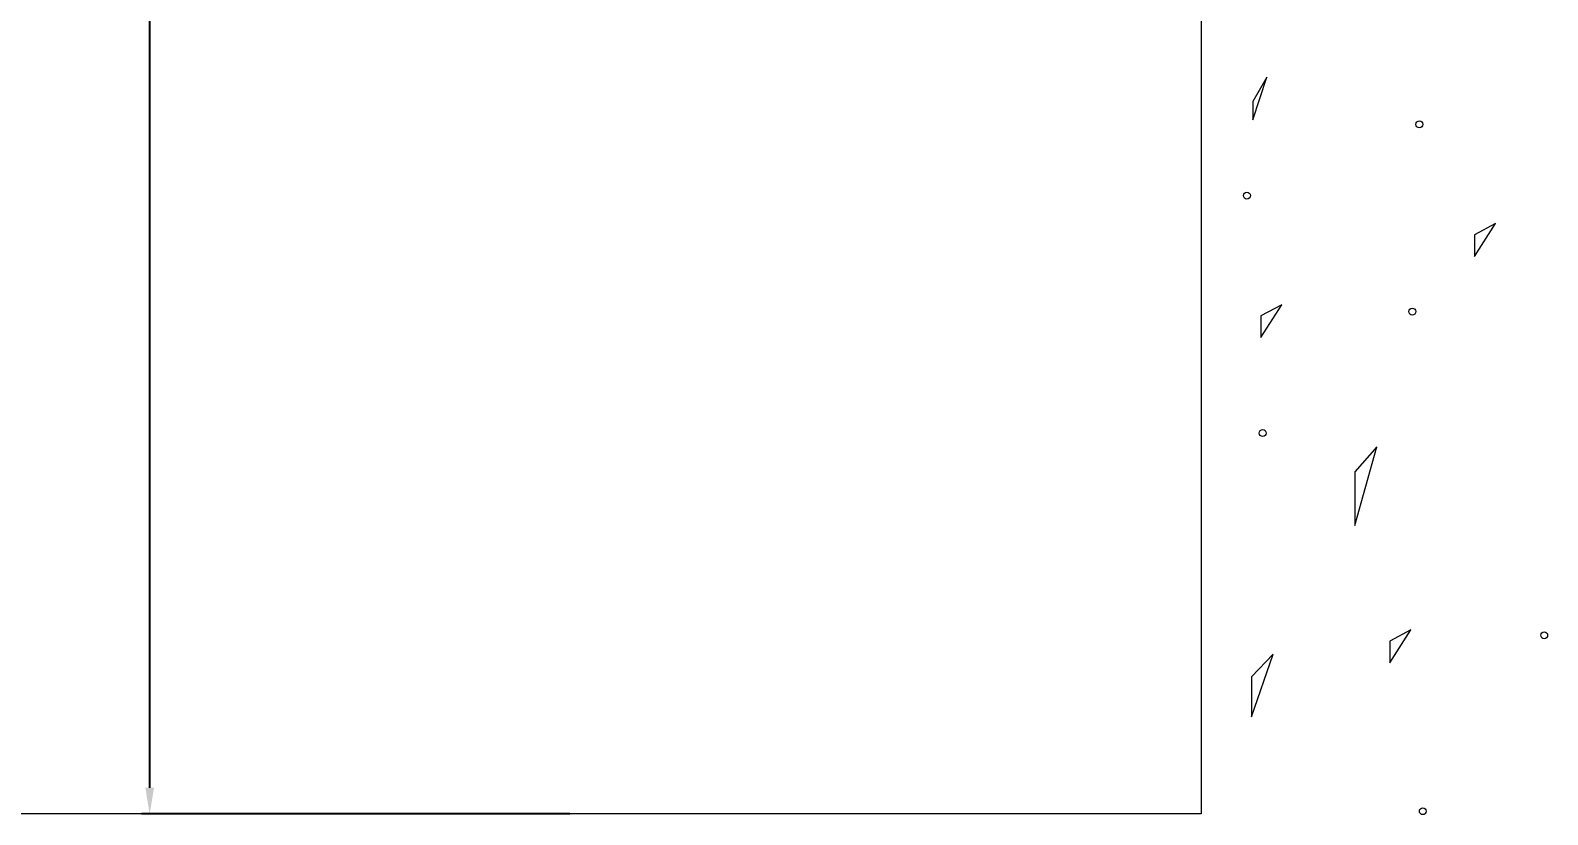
# Model space of a CAD drawing. Header units: millimetres. Extents: x 3895 to 4697, y -1269 to -217.
# Drawn here: x 4271.1 to 4502.7, y -1058.7 to -939 of the extents above; entities that cross this region are included whole.
import ezdxf

# ---------------------------------------------------------------- set-up
doc = ezdxf.new("R2010")
doc.units = ezdxf.units.MM
doc.header["$LTSCALE"] = 0.1
doc.layers.get('0').update_dxf_attribs({"lineweight": 15})
doc.layers.add('DIM', color=3, linetype='Continuous', lineweight=13)
doc.layers.add('TEXT', color=2, linetype='Continuous', lineweight=18)
doc.styles.get("Standard").update_dxf_attribs({"font": 'arial.ttf'})
doc.dimstyles.new('ISO-25', dxfattribs={"dimtxt": 2.5, "dimasz": 2.5, "dimexe": 1.25, "dimexo": 0.625, "dimtad": 1, "dimlfac": 5, "dimtxsty": 'Standard', "dimcen": 2.5, "dimadec": 0, "dimazin": 0, "dimtfac": 1, "dimtmove": 0, "dimatfit": 3, "dimfxl": 1, "dimarcsym": 0})

# ---------------------------------------------------------------- blocks, each defined once
blk = doc.blocks.new('*D119')
at = {"layer": 'Defpoints', "color": 0, "transparency": 16777216}
for p in [(4354.07, -538.85), (4289.29, -1058.59), (4354.07, -1058.59)]:
    blk.add_point(p, dxfattribs=at)
at = {"layer": 'DIM', "color": 0, "lineweight": -2, "transparency": 16777216}
for p, q in [((4353.45, -538.85), (4288.04, -538.85)), ((4289.29, -542.85), (4289.29, -1054.59)), ((4353.45, -1058.59), (4288.04, -1058.59))]:
    blk.add_line(p, q, dxfattribs=at)
at = {"layer": 'DIM', "color": 0, "transparency": 16777216}
for points in [[(4288.63, -542.85), (4289.96, -542.85), (4289.29, -538.85)], [(4288.63, -1054.59), (4289.96, -1054.59), (4289.29, -1058.59)]]:
    blk.add_solid(points, dxfattribs=at)
at = {"layer": 'DIM', "color": 0, "transparency": 16777216, "insert": (4286.62, -798.72), "char_height": 4, "attachment_point": 5, "rotation": 90}
blk.add_mtext('2238', dxfattribs=at)

msp = doc.modelspace()

# ---------------------------------------------------------------- linework, layer by layer
for p, q in [((4449.8034, -478.7667), (4449.8034, -1058.5925)), ((4449.8034, -1058.5925), (4060.7489, -1058.5925))]:
    msp.add_line(p, q)
at = {"layer": 'TEXT', "color": 2}
for p, q in [((4459.8597, -946.1238), (4457.6987, -949.8672)), ((4457.6987, -952.6747), (4459.8597, -946.1238)), ((4457.6987, -949.8672), (4457.6987, -952.6747)), ((4494.7716, -968.4902), (4491.539, -970.2132)), ((4491.539, -973.5156), (4494.7716, -968.4902)), ((4491.539, -970.2132), (4491.539, -973.5156)), ((4462.1474, -980.8676), (4458.9148, -982.5906)), ((4458.9148, -985.8931), (4462.1474, -980.8676)), ((4458.9148, -982.5906), (4458.9148, -985.8931)), ((4476.6238, -1002.5544), (4473.2746, -1006.3974)), ((4473.2746, -1014.5793), (4476.6238, -1002.5544)), ((4473.2746, -1006.3974), (4473.2746, -1014.5793)), ((4481.8461, -1030.5063), (4478.6135, -1032.2293)), ((4478.6135, -1035.5317), (4481.8461, -1030.5063)), ((4478.6135, -1032.2293), (4478.6135, -1035.5317)), ((4460.8323, -1034.2151), (4457.5241, -1037.6437)), ((4457.5241, -1043.7661), (4460.8323, -1034.2151)), ((4457.5241, -1037.6437), (4457.5241, -1043.7661))]:
    msp.add_line(p, q, dxfattribs=at)
for centre in [(4483.1446, -953.3471), (4456.8071, -964.2163), (4482.0548, -981.9324), (4459.2244, -1000.4538), (4502.1993, -1031.3228), (4483.6664, -1058.1653)]:
    msp.add_circle(centre, 0.527, dxfattribs=at)

# ---------------------------------------------------------------- dimensions: what is measured, and where the dimension line sits
at = {"layer": 'DIM'}
dim = msp.add_linear_dim(base=(4289.2918, -1058.5925), p1=(4354.07, -538.8539), p2=(4354.07, -1058.5925), angle=90, text='2238', dimstyle='ISO-25', override={"dimtxt": 4, "dimasz": 4, "dimlfac": 4, "dimfxl": 1.25}, dxfattribs=at)
dim.commit()
dim.dimension.update_dxf_attribs({"geometry": '*D119', "text_midpoint": (4286.6232, -798.7232)})

doc.saveas('drawing.dxf')
